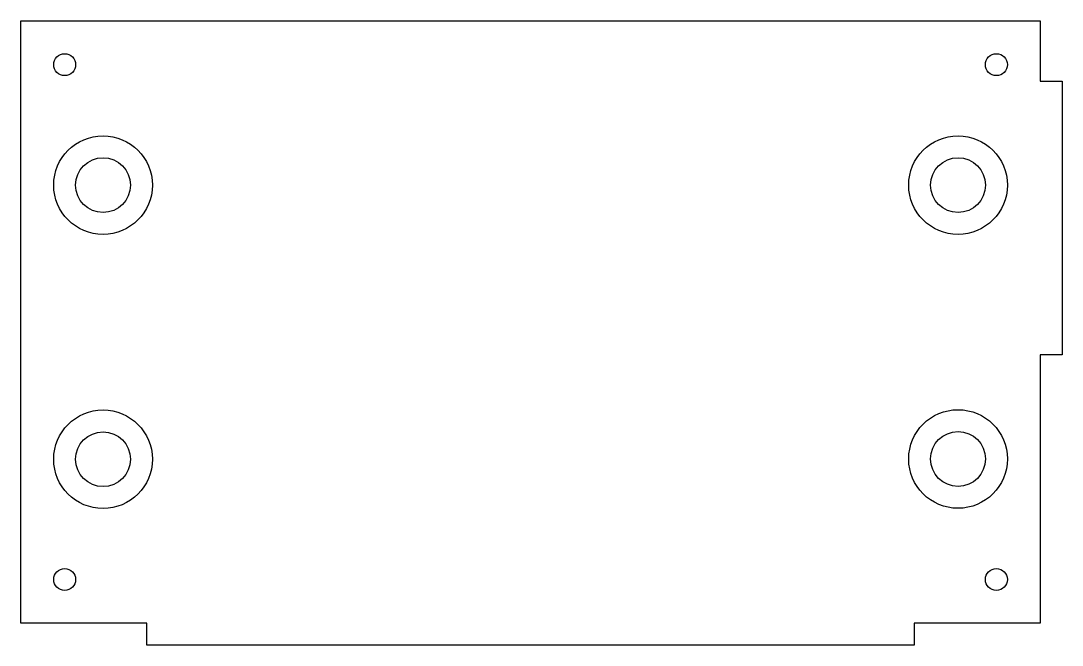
# Model space of a CAD drawing. Header units: millimetres. Extents: x -91.5 to 3.5, y -3.5 to 53.5.
import ezdxf

# ---------------------------------------------------------------- set-up
doc = ezdxf.new("R2010")
doc.units = ezdxf.units.MM
doc.layers.get('0').update_dxf_attribs({"linetype": 'CONTINUOUS'})

msp = doc.modelspace()

# ---------------------------------------------------------------- linework, layer by layer
msp.add_lwpolyline([(1.5, -1.5), (-10, -1.5), (-10, -3.5), (-80, -3.5), (-80, -1.5), (-91.5, -1.5), (-91.5, 53.5), (1.5, 53.5), (1.5, 48), (3.5, 48), (3.5, 23), (1.5, 23)], close=True)
for centre, radius in [((-87.5, 49.5), 1), ((-2.5, 49.5), 1), ((-84, 38.5), 4.5), ((-6, 38.5), 4.5), ((-84, 38.5), 2.5), ((-6, 38.5), 2.5), ((-84, 13.474), 4.5), ((-6, 13.5), 4.5), ((-84, 13.474), 2.5), ((-6, 13.5), 2.5), ((-87.5, 2.5), 1), ((-2.5, 2.5), 1)]:
    msp.add_circle(centre, radius)

doc.saveas('drawing.dxf')
